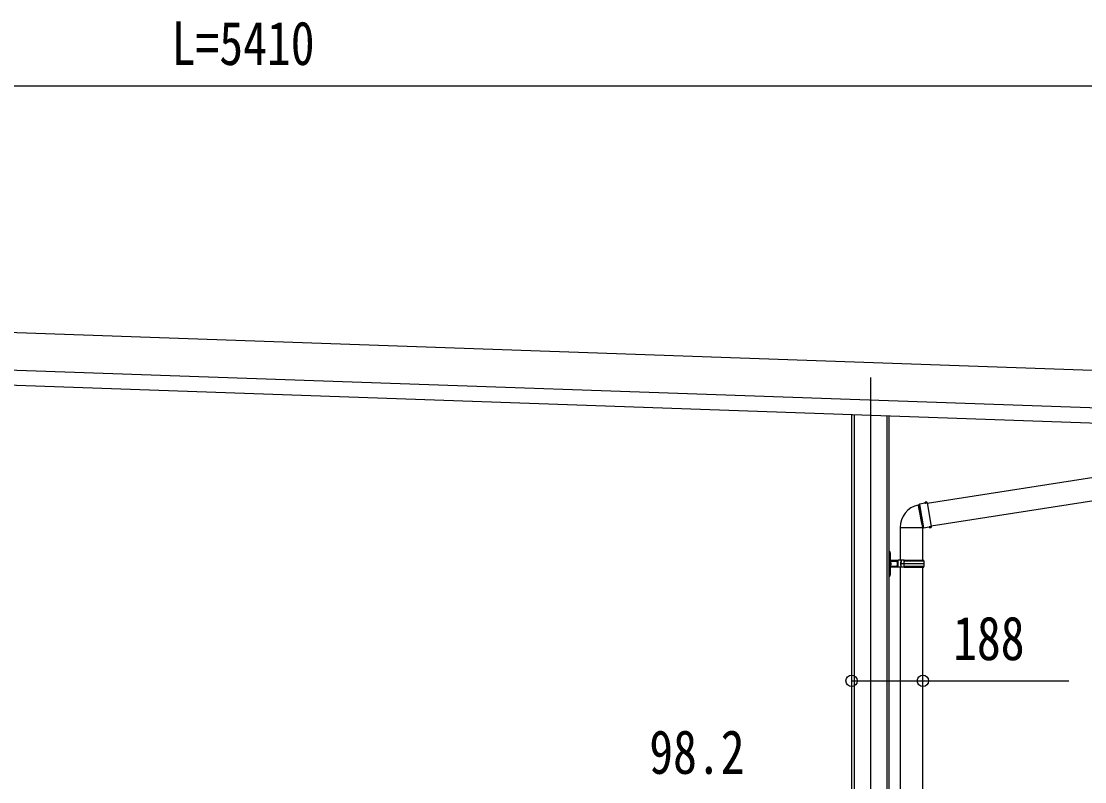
# Model space of a CAD drawing. Units: millimetres, scale not verified. Extents: x -14718 to 14718, y -10396 to 10396.
# Drawn here: x 4607 to 7413, y -6034 to -4028 of the extents above; entities that cross this region are included whole.
import ezdxf
from ezdxf.enums import TextEntityAlignment as Align

# ---------------------------------------------------------------- set-up
doc = ezdxf.new("R2010")
doc.units = ezdxf.units.MM
doc.header["$LTSCALE"] = 50
for name, color, linetype in [('0-3_YKK_12', 2, 'Continuous'), ('0-4_YKK_A1', 4, 'Continuous'), ('0-5_YKK_D', 6, 'Continuous')]:
    doc.layers.add(name, color=color, linetype=linetype)
doc.styles.add('ＭＳ ゴシック', font='')
doc.styles.get('ＭＳ ゴシック').set_extended_font_data('MS Gothic')

msp = doc.modelspace()

# ---------------------------------------------------------------- linework, layer by layer
at = {"layer": '0-3_YKK_12'}
msp.add_line((6847.57, -4967.5), (6847.57, -7888.8), dxfattribs=at)
at = {"layer": '0-4_YKK_A1'}
for p, q in [((3144.59, -4798.62), (7457.96, -4949.24)), ((7995.65, -5068.08), (2601, -4879.7)), ((7994.25, -5108.06), (2599.61, -4919.67)), ((6797.57, -5066.27), (6797.57, -7336.3)), ((6804.44, -5066.51), (6804.44, -7836.3)), ((6890.71, -5069.52), (6890.71, -7836.3)), ((6895.77, -5069.7), (6895.77, -7336.3)), ((7877.81, -5162.49), (6997.12, -5300.2)), ((7007.57, -5359.48), (7888.26, -5221.78)), ((6976.67, -5302.46), (6974.97, -5304.1)), ((6991.67, -5299.54), (6976.67, -5302.46)), ((6976.67, -5302.46), (6982.14, -5333.47)), ((6992.08, -5297.19), (6991.67, -5299.54)), ((6991.69, -5299.67), (6991.67, -5299.54)), ((6995.68, -5296.56), (6992.08, -5297.19)), ((6992.08, -5297.19), (6992.1, -5297.25)), ((6992.6, -5299.6), (6995.98, -5298.94)), ((6993.01, -5297.17), (6994.8, -5296.85)), ((6996.82, -5298.54), (6995.68, -5296.56)), ((6995.68, -5296.56), (6995.69, -5296.62)), ((6996.82, -5298.54), (6996.85, -5298.67)), ((6996.85, -5298.67), (7007.86, -5361.15)), ((6974.97, -5304.1), (6973.39, -5304.44)), ((6974.97, -5304.1), (6984.57, -5358.57)), ((6982.14, -5333.47), (6987.6, -5364.49)), ((6925.62, -5363.42), (6985.69, -5363.42)), ((6925.67, -5360.9), (6925.67, -5450.3)), ((6985.87, -5450.3), (6985.87, -5361.19)), ((6985.88, -5363.72), (6987.6, -5364.49)), ((6987.6, -5364.49), (7002.7, -5362.09)), ((7002.7, -5362.09), (7002.68, -5361.96)), ((7002.7, -5362.09), (7003.89, -5364.16)), ((7003.88, -5364.1), (7003.89, -5364.16)), ((7003.89, -5364.16), (7007.49, -5363.53)), ((7004.77, -5363.87), (7006.56, -5363.55)), ((7007.48, -5363.47), (7007.49, -5363.53)), ((7007.49, -5363.53), (7007.89, -5361.27)), ((7007.86, -5361.15), (7007.89, -5361.27)), ((6896.77, -5432.1), (6895.77, -5432.1)), ((6896.77, -5432.1), (6896.77, -5425.8)), ((6896.77, -5459.3), (6896.77, -5432.1)), ((6898.77, -5426.71), (6898.95, -5432.43)), ((6896.77, -5459.3), (6895.77, -5459.3)), ((6896.77, -5459.3), (6899.77, -5459.3)), ((6896.77, -5486.5), (6896.77, -5459.3)), ((6899.77, -5459.3), (6898.95, -5486.17)), ((6899.77, -5459.3), (6900.77, -5459.3)), ((6900.48, -5450.06), (6900.58, -5453.3)), ((6900.58, -5465.3), (6900.48, -5468.54)), ((6917.77, -5453.3), (6900.59, -5453.3)), ((6900.59, -5453.3), (6900.77, -5459.3)), ((6900.77, -5459.3), (6900.59, -5465.3)), ((6900.59, -5465.3), (6917.77, -5465.3)), ((6901.44, -5450.3), (6917.77, -5450.3)), ((6917.77, -5468.3), (6901.44, -5468.3)), ((6917.77, -5450.3), (6920.77, -5450.3)), ((6917.77, -5453.3), (6917.77, -5450.3)), ((6917.77, -5454.8), (6917.77, -5453.3)), ((6920.77, -5454.8), (6917.77, -5454.8)), ((6917.77, -5454.81), (6917.77, -5463.8)), ((6918.76, -5454.81), (6917.77, -5454.81)), ((6918.76, -5463.8), (6917.77, -5463.8)), ((6917.77, -5463.8), (6920.77, -5463.8)), ((6917.77, -5465.3), (6917.77, -5463.8)), ((6917.77, -5468.3), (6917.77, -5465.3)), ((6920.77, -5468.3), (6917.77, -5468.3)), ((6920.77, -5454.81), (6918.76, -5454.81)), ((6918.76, -5463.8), (6918.76, -5454.81)), ((6920.77, -5463.8), (6918.76, -5463.8)), ((6928.77, -5450.3), (6920.77, -5450.3)), ((6925.67, -5468.3), (6925.67, -6278.8)), ((6928.78, -5454.81), (6926.77, -5454.81)), ((6928.78, -5463.8), (6926.77, -5463.8)), ((6928.77, -5463.8), (6926.77, -5463.8)), ((6928.77, -5454.8), (6928.77, -5450.3)), ((6928.77, -5468.3), (6928.77, -5463.8)), ((6928.78, -5450.3), (6928.78, -5454.81)), ((6935.8, -5450.3), (6928.78, -5450.3)), ((6928.78, -5459.3), (6928.78, -5454.81)), ((6928.78, -5463.8), (6928.78, -5459.3)), ((6935.28, -5459.3), (6928.78, -5459.3)), ((6928.78, -5468.3), (6928.78, -5463.8)), ((6935.8, -5468.3), (6928.78, -5468.3)), ((6935.28, -5459.3), (6935.28, -5459.3)), ((6935.28, -5459.3), (6935.28, -5459.3)), ((6935.37, -5459.3), (6935.37, -5459.3)), ((6989.27, -5459.3), (6935.54, -5459.3)), ((6936.04, -5450.3), (6935.8, -5450.3)), ((6936.04, -5468.3), (6935.8, -5468.3)), ((6936.04, -5450.3), (6936.44, -5450.3)), ((6936.04, -5468.3), (6936.44, -5468.3)), ((6936.44, -5450.3), (6987.77, -5450.3)), ((6936.44, -5468.3), (6987.77, -5468.3)), ((6988.77, -5452.3), (6937.47, -5452.3)), ((6988.77, -5466.3), (6937.47, -5466.3)), ((6985.87, -6278.8), (6985.87, -5468.3)), ((6987.77, -5452.3), (6987.77, -5450.3)), ((6987.77, -5468.3), (6987.77, -5466.3)), ((6896.77, -5486.5), (6895.77, -5486.5)), ((6895.77, -5492.8), (6896.77, -5492.8)), ((6896.77, -5486.5), (6898.95, -5486.17)), ((6896.77, -5492.8), (6896.77, -5486.5)), ((6896.77, -5492.8), (6898.77, -5491.89)), ((6898.95, -5486.17), (6898.77, -5491.89))]:
    msp.add_line(p, q, dxfattribs=at)
for points in [[(6991.69, -5299.67), (6991.83, -5298.82), (6992.1, -5297.25)], [(6993.01, -5297.17), (6992.76, -5298.66), (6992.6, -5299.6)], [(6995.98, -5298.94), (6995.52, -5298.12), (6994.8, -5296.85)], [(6995.69, -5296.62), (6996.45, -5297.96), (6996.85, -5298.67)], [(6985.89, -5363.7), (6985.83, -5363.61), (6985.69, -5363.42), (6985.67, -5363.39), (6985.54, -5363.13), (6985.12, -5361.45), (6984.57, -5358.57), (6984, -5355.89), (6983.27, -5352.3), (6982.42, -5348.09), (6981.54, -5343.59), (6980.58, -5338.69), (6979.63, -5333.79), (6978.65, -5328.75), (6977.72, -5324), (6976.81, -5319.4), (6976, -5315.34), (6975.25, -5311.7), (6974.63, -5308.79), (6974.1, -5306.53), (6973.71, -5305.09), (6973.44, -5304.46), (6973.39, -5304.44)], [(7003.88, -5364.1), (7003.1, -5362.72), (7002.68, -5361.96)], [(7003.56, -5361.72), (7005.27, -5361.45), (7006.96, -5361.19)], [(7003.56, -5361.72), (7004.03, -5362.56), (7004.77, -5363.87)], [(7006.56, -5363.55), (7006.8, -5362.12), (7006.96, -5361.19)], [(7007.86, -5361.15), (7007.73, -5361.95), (7007.48, -5363.47)], [(6898.77, -5426.71), (6896.77, -5425.8), (6895.77, -5425.8)], [(6896.77, -5432.1), (6898.95, -5432.43), (6899.77, -5459.3)], [(6928.77, -5468.3), (6920.77, -5468.3), (6920.77, -5450.3)], [(6928.77, -5454.8), (6926.77, -5454.8), (6926.77, -5463.8)], [(6935.54, -5459.3), (6935.37, -5459.3), (6935.28, -5459.3), (6928.78, -5459.3)], [(6935.8, -5450.3), (6935.41, -5454.76), (6935.28, -5459.3)]]:
    msp.add_lwpolyline(points, dxfattribs=at)
for centre, radius, start, end in [((6992, -5297.78), 1.92, 260.91849, 288.46572), ((6992.2, -5293.6), 3.66, 268.38866, 282.80116), ((6994.57, -5294.11), 2.75, 274.81691, 293.99327), ((6995.66, -5296.4), 2.56, 277.19737, 297.56812), ((6985.92, -5363.42), 60.3, 101.99843, 180), ((7003.77, -5364.23), 2.51, 94.83553, 115.78026), ((7005, -5366.61), 2.75, 94.81691, 113.99327), ((7007.37, -5367.12), 3.66, 88.38866, 102.80116), ((7007.5, -5363.04), 1.93, 79.00896, 106.22555), ((6901.44, -5448.3), 2, 181.7624, 241.44015), ((6901.44, -5470.3), 2, 118.55985, 178.2376), ((6901.44, -5448.3), 2, 241.44015, 270), ((6901.44, -5470.3), 2, 90, 118.55985), ((6935.33, -5459.52), 0.226, 80.79578, 102.71983), ((7013.17, -5459.31), 77.89, 179.99307, 186.62466), ((7016.29, -5459.28), 80.75, 173.61461, 180.01355), ((7016.29, -5459.32), 80.75, 179.98461, 186.38348), ((6937.6, -5467.9), 1.61, 94.66451, 194.14319), ((6937.66, -5450.65), 1.66, 167.69464, 263.49512), ((6938.24, -5450.5), 1.81, 173.59328, 264.82407), ((6938.3, -5468.15), 1.86, 96.97139, 184.61125), ((6940.02, -5459.3), 49.25, 0, 8.17123), ((6940.02, -5459.3), 49.25, 351.83186, 0.00306)]:
    msp.add_arc(centre, radius, start, end, dxfattribs=at)
for centre, major_axis, ratio, start_param, end_param in [((6900.59, -5453.14), (1, 0.031), 0.162205, 3.1415927, 4.7026633), ((6900.59, -5465.46), (1, -0.031), 0.162205, 1.580522, 3.1415927), ((6900.68, -5456.3), (-0.1, 3), 0.333136, 6.2716543, 6.28138), ((6900.68, -5462.3), (0.1, 3), 0.333136, 3.143398, 3.1531236), ((6917.77, -5452.81), (3, 0), 0.162278, 4.712389, 6.2831853), ((6917.77, -5465.79), (3, 0), 0.162278, 6.2831853, 7.8539816)]:
    msp.add_ellipse(centre, major_axis=major_axis, ratio=ratio, start_param=start_param, end_param=end_param, dxfattribs=at)
at = {"layer": '0-5_YKK_D'}
msp.add_line((2767.57, -4198.13), (7827.57, -4198.13), dxfattribs=at)
msp.add_lwpolyline([(6797.57, -5768.3), (6985.87, -5768.3), (7370.97, -5768.3)], dxfattribs=at)
for centre in [(6797.57, -5768.3), (6985.87, -5768.3)]:
    msp.add_circle(centre, 14.88, dxfattribs=at)

# ---------------------------------------------------------------- texts
at = {"layer": '0-5_YKK_D', "style": 'ＭＳ ゴシック', "width": 0.8}
for s, p in [('L=5410', (5003.57, -4178.13)), ('188', (7065.37, -5748.3)), ('98.2', (6263.77, -6048.3))]:
    msp.add_text(s, height=115.5, dxfattribs=at).set_placement(p, align=Align.BOTTOM_LEFT)

doc.saveas('drawing.dxf')
